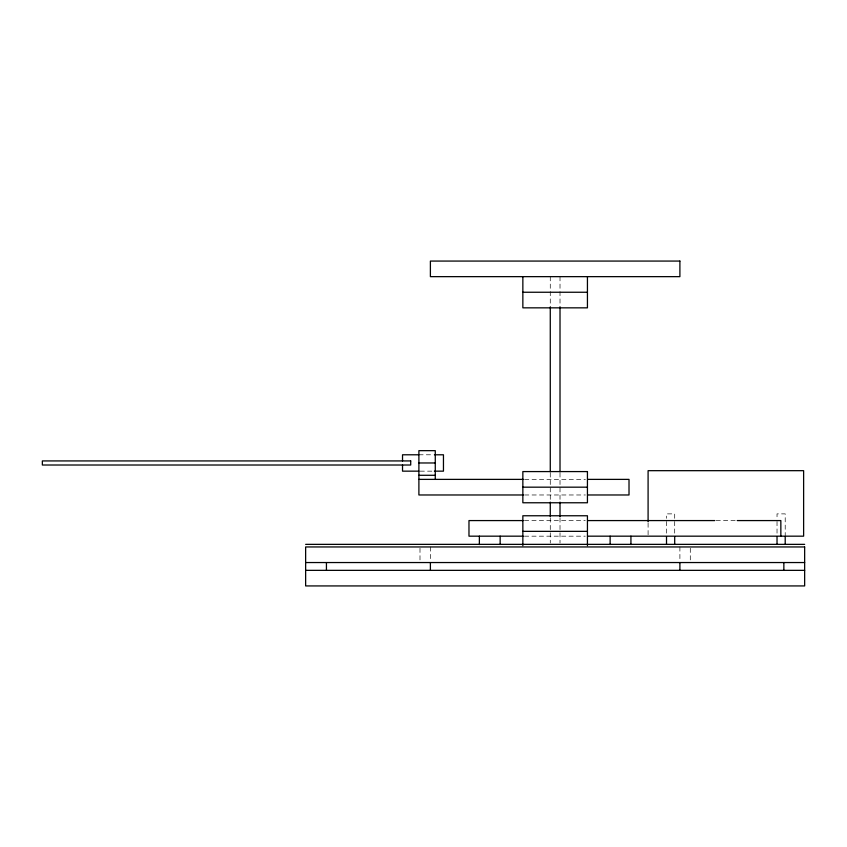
<?xml version="1.0" encoding="UTF-8"?>
<svg xmlns="http://www.w3.org/2000/svg" width="847" height="847" viewBox="0 0 847 847"><rect width="100%" height="100%" fill="white"/><g stroke="black" fill="none" stroke-linecap="round" stroke-linejoin="round"><path stroke-width="0.64" stroke-dasharray="4.24 3.18" d="M418.894 454.786L433.113 454.786M420.154 471.154L433.113 471.154M524.621 479.381L585.404 479.381M524.621 494.976L585.404 494.976M524.473 520.577L585.266 520.577M716.096 520.577L735.916 520.577M524.473 536.172L585.266 536.172M785.211 536.733L785.211 513.875L777.027 513.875L777.027 518.332M777.027 521.498L777.027 536.733M690.294 548.253L690.294 561.243M679.897 546.95L679.897 561.243M674.699 518.332L674.699 513.875L666.515 513.875L666.515 518.332M674.699 521.498L674.699 536.733M666.515 521.498L666.515 536.733M648.093 523.075L648.093 534.859M560.015 276.651L560.015 306.54M560.015 472.88L560.015 502.769M560.015 517.941L560.015 543.054M550.275 276.651L550.275 306.54M550.275 472.88L550.275 500.799M550.275 517.941L550.275 543.054M430.392 546.95L430.392 561.243M419.996 548.253L419.996 562.546"/><path stroke-width="1.27" d="M522.853 292.247L587.437 292.247M418.894 454.786L402.526 454.786L402.526 460.927M434.405 454.786L443.457 454.786L443.457 471.154L434.405 471.154M418.894 462.97L435.273 462.97M418.894 471.154L402.526 471.154L402.526 465.014M418.894 475.283L435.273 475.283M418.894 479.381L523.298 479.381M588.051 479.381L629.014 479.381L629.014 494.976L588.051 494.976M522.853 487.173L587.437 487.173M523.298 494.976L418.894 494.976L418.894 450.657L435.273 450.657L435.273 479.381M523.15 520.577L468.973 520.577L468.973 536.172L523.15 536.172M587.903 520.577L714.773 520.577M737.239 520.577L780.849 520.577L780.849 536.172M522.853 531.355L587.437 531.355M587.903 536.172L803.623 536.172L803.623 470.678L648.093 470.678L648.093 521.763M305.64 544.356L804.65 544.356M305.64 562.546L804.65 562.546M305.64 570.349L804.65 570.349M785.211 536.733L785.211 544.356M783.856 562.546L783.856 570.349M777.027 536.733L777.027 544.356M679.897 562.546L679.897 570.349M674.699 536.733L674.699 544.356M666.515 536.733L666.515 544.356M630.93 536.172L630.93 544.557M610.136 536.172L610.136 544.557M587.437 276.651L587.437 307.842L522.853 307.842L522.853 276.651M587.437 545.648L587.437 515.759L522.853 515.759L522.853 545.648M560.015 306.985L560.015 471.8M560.015 502.123L560.015 516.628M550.275 306.985L550.275 471.8M550.275 502.123L550.275 516.628M500.154 536.172L500.154 544.557M479.37 536.172L479.37 544.557M430.392 562.546L430.392 570.349M326.434 562.546L326.434 570.349M679.897 261.067L430.392 261.067L430.392 276.651L679.897 276.651L679.897 261.067M410.71 460.927L42.35 460.927L42.35 465.014L410.71 465.014L410.71 460.927M587.437 471.578L522.853 471.578L522.853 502.769L587.437 502.769L587.437 471.578M804.65 546.95L305.64 546.95L305.64 585.933L804.65 585.933L804.65 546.95"/></g></svg>
